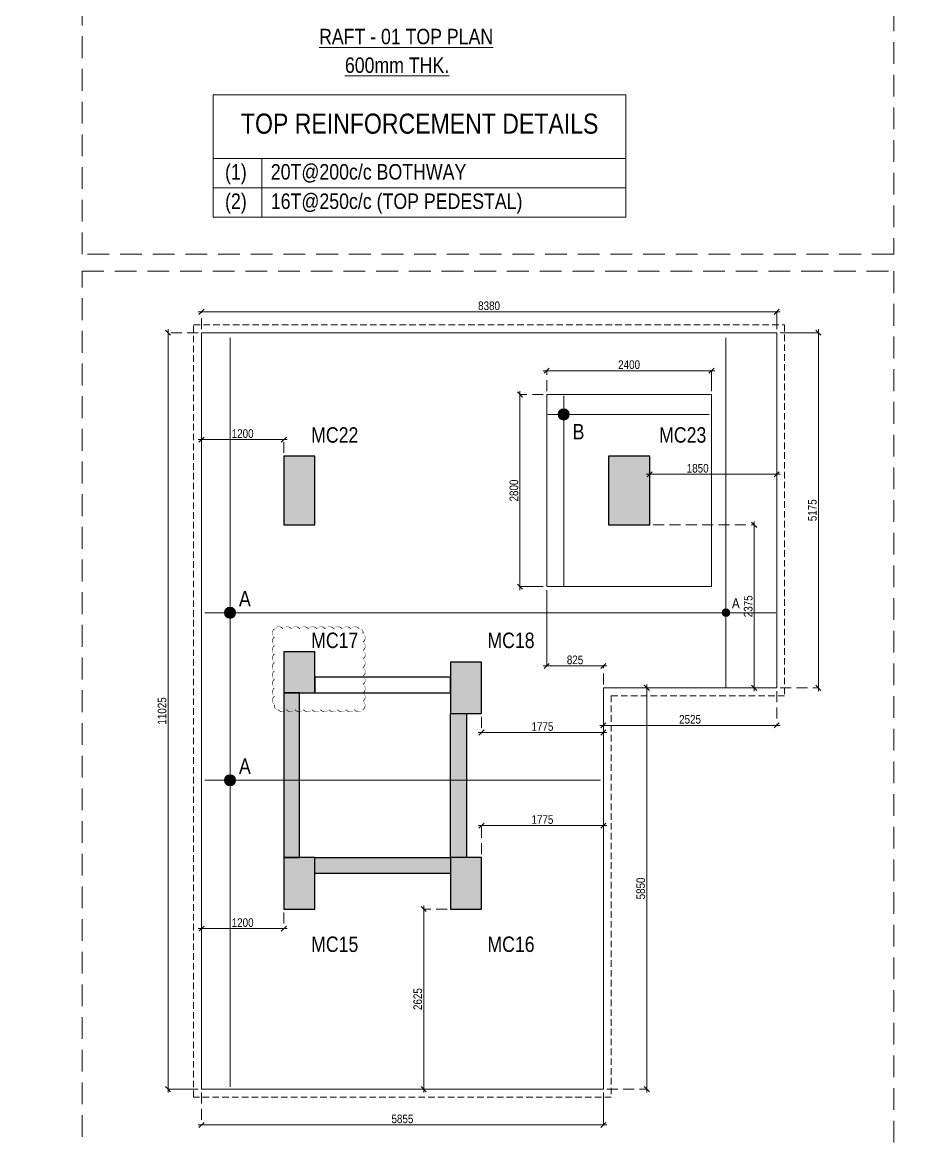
# Model space of a CAD drawing. Header units: millimetres. Extents: x 1112055 to 3390982, y -148532 to 766891.
# Drawn here: x 3162881 to 3188735, y 316938 to 349481 of the extents above; entities that cross this region are included whole.
import ezdxf

# ---------------------------------------------------------------- set-up
doc = ezdxf.new("R2010")
doc.units = ezdxf.units.MM
doc.header["$PDMODE"] = 35
doc.header["$PDSIZE"] = -25
doc.linetypes.add('Hidden', pattern=[9.525, 6.35, -3.175])
for name, color, linetype, lineweight in [('B COL. NO', 202, 'Continuous', 30), ('B COL. NO.', 3, 'Continuous', 20), ('B FINAL COLUMN', 1, 'Continuous', 30), ('B FOOTING', 49, 'Continuous', 20), ('B P.C.C', 251, 'Continuous', 0), ('B STEEL', 34, 'Continuous', 15), ('B STEEL TEXT', 7, 'Continuous', 15), ('B TITLE BLOCK', 250, 'Continuous', 0), ('B-REINF-1', 32, 'Continuous', 30), ('B-ST DIM', 250, 'Continuous', 18)]:
    doc.layers.add(name, color=color, linetype=linetype, lineweight=lineweight)
doc.layers.add('B-COL HT', color=7, linetype='Continuous', lineweight=0, true_color=0x4e4f45)
doc.styles.add('Q1', font='g13f12d.shx', dxfattribs={"width": 0.8})
doc.styles.add('SWINC', font='swissc.ttf')
doc.dimstyles.new('BH-STD', dxfattribs={"dimscale": 0, "dimtxt": 230, "dimasz": 125, "dimexe": 0, "dimexo": 100, "dimgap": 50, "dimtad": 1, "dimdec": 0, "dimzin": 1, "dimdsep": 46, "dimtxsty": 'Q1', "dimblk": 'ARCHTICK', "dimcen": 1, "dimdle": 100, "dimclrd": 250, "dimclre": 250, "dimclrt": 256, "dimadec": 0, "dimazin": 0, "dimtfac": 1, "dimtdec": 0, "dimtix": 1, "dimtofl": 0, "dimtmove": 0, "dimatfit": 2, "dimfxl": 1, "dimtolj": 1, "dimtzin": 0, "dimlwd": 9, "dimlwe": 9, "dimarcsym": 0})

# ---------------------------------------------------------------- blocks, each defined once
blk = doc.blocks.new('_Oblique')
at = {"color": 0, "linetype": 'ByBlock', "lineweight": -2}
blk.add_line((-0.5, -0.5), (0.5, 0.5), dxfattribs=at)
blk = doc.blocks.new('*D4393')
at = {"layer": 'B-ST DIM', "color": 7, "lineweight": 9, "ltscale": 50, "transparency": 16777216}
for p, q in [((3178060, 339326), (3183060, 339326)), ((3182960, 338732), (3182960, 339326))]:
    blk.add_line(p, q, dxfattribs=at)
at = {"layer": 'B-ST DIM', "color": 7, "linetype": 'Hidden', "lineweight": 9, "ltscale": 50, "transparency": 16777216}
blk.add_line((3178160, 338732), (3178160, 339326), dxfattribs=at)
at = {"layer": 'Defpoints', "color": 0, "transparency": 16777216}
for p in [(3182960, 339326), (3178160, 338632), (3182960, 338632)]:
    blk.add_point(p, dxfattribs=at)
at = {"layer": 'B-ST DIM', "color": 7, "lineweight": 9, "transparency": 16777216, "xscale": 150, "yscale": 150, "zscale": 150, "rotation": 180}
blk.add_blockref('_Oblique', (3178160, 339326), dxfattribs=at)
at = {"layer": 'B-ST DIM', "color": 7, "lineweight": 9, "transparency": 16777216, "xscale": 150, "yscale": 150, "zscale": 150}
blk.add_blockref('_Oblique', (3182960, 339326), dxfattribs=at)
at = {"layer": 'B-ST DIM', "color": 7, "transparency": 16777216, "insert": (3180560, 339501), "char_height": 250, "attachment_point": 5, "style": 'SWINC'}
blk.add_mtext('\\A1;2400', dxfattribs=at)
blk = doc.blocks.new('*D4394')
at = {"layer": 'B-ST DIM', "color": 7, "lineweight": 9, "ltscale": 50, "transparency": 16777216}
for p, q in [((3177380, 338732), (3177380, 332932)), ((3178060, 333032), (3177380, 333032))]:
    blk.add_line(p, q, dxfattribs=at)
at = {"layer": 'B-ST DIM', "color": 7, "linetype": 'Hidden', "lineweight": 9, "ltscale": 50, "transparency": 16777216}
blk.add_line((3178060, 338632), (3177380, 338632), dxfattribs=at)
at = {"layer": 'Defpoints', "color": 0, "transparency": 16777216}
for p in [(3178160, 338632), (3177380, 333032), (3178160, 333032)]:
    blk.add_point(p, dxfattribs=at)
at = {"layer": 'B-ST DIM', "color": 7, "lineweight": 9, "transparency": 16777216, "xscale": 150, "yscale": 150, "zscale": 150}
for p, rotation in [((3177380, 338632), 90), ((3177380, 333032), 270)]:
    blk.add_blockref('_Oblique', p, dxfattribs=dict(at, rotation=rotation))
at = {"layer": 'B-ST DIM', "color": 7, "transparency": 16777216, "insert": (3177205, 335832), "char_height": 250, "attachment_point": 5, "rotation": 90, "style": 'SWINC'}
blk.add_mtext('\\A1;2800', dxfattribs=at)
blk = doc.blocks.new('*D4395')
at = {"layer": 'B-ST DIM', "color": 7, "lineweight": 9, "ltscale": 50, "transparency": 16777216}
for p, q in [((3170600, 337316), (3168000, 337316)), ((3168100, 336932), (3168100, 337316))]:
    blk.add_line(p, q, dxfattribs=at)
at = {"layer": 'B-ST DIM', "color": 7, "linetype": 'Hidden', "lineweight": 9, "ltscale": 50, "transparency": 16777216}
blk.add_line((3170500, 336932), (3170500, 337316), dxfattribs=at)
at = {"layer": 'Defpoints', "color": 0, "transparency": 16777216}
for p in [(3168100, 337316), (3168100, 336832), (3170500, 336832)]:
    blk.add_point(p, dxfattribs=at)
at = {"layer": 'B-ST DIM', "color": 7, "lineweight": 9, "transparency": 16777216, "xscale": 150, "yscale": 150, "zscale": 150, "rotation": 180}
blk.add_blockref('_Oblique', (3168100, 337316), dxfattribs=at)
at = {"layer": 'B-ST DIM', "color": 7, "lineweight": 9, "transparency": 16777216, "xscale": 150, "yscale": 150, "zscale": 150}
blk.add_blockref('_Oblique', (3170500, 337316), dxfattribs=at)
at = {"layer": 'B-ST DIM', "color": 7, "transparency": 16777216, "insert": (3169300, 337491), "char_height": 250, "attachment_point": 5, "style": 'SWINC'}
blk.add_mtext('\\A1;1200', dxfattribs=at)
blk = doc.blocks.new('*D4396')
at = {"layer": 'B-ST DIM', "color": 7, "lineweight": 9, "ltscale": 50, "transparency": 16777216}
for p, q in [((3168100, 323532), (3168100, 323060)), ((3170600, 323060), (3168000, 323060))]:
    blk.add_line(p, q, dxfattribs=at)
at = {"layer": 'B-ST DIM', "color": 7, "linetype": 'Hidden', "lineweight": 9, "ltscale": 50, "transparency": 16777216}
blk.add_line((3170500, 323532), (3170500, 323060), dxfattribs=at)
at = {"layer": 'Defpoints', "color": 0, "transparency": 16777216}
for p in [(3168100, 323632), (3170500, 323632), (3168100, 323060)]:
    blk.add_point(p, dxfattribs=at)
at = {"layer": 'B-ST DIM', "color": 7, "lineweight": 9, "transparency": 16777216, "xscale": 150, "yscale": 150, "zscale": 150, "rotation": 180}
blk.add_blockref('_Oblique', (3168100, 323060), dxfattribs=at)
at = {"layer": 'B-ST DIM', "color": 7, "lineweight": 9, "transparency": 16777216, "xscale": 150, "yscale": 150, "zscale": 150}
blk.add_blockref('_Oblique', (3170500, 323060), dxfattribs=at)
at = {"layer": 'B-ST DIM', "color": 7, "transparency": 16777216, "insert": (3169300, 323235), "char_height": 250, "attachment_point": 5, "style": 'SWINC'}
blk.add_mtext('\\A1;1200', dxfattribs=at)
blk = doc.blocks.new('*D4397')
at = {"layer": 'B-ST DIM', "color": 7, "lineweight": 9, "ltscale": 50, "transparency": 16777216}
for p, q in [((3174577, 323732), (3174577, 318282)), ((3175260, 318382), (3174577, 318382))]:
    blk.add_line(p, q, dxfattribs=at)
at = {"layer": 'B-ST DIM', "color": 7, "linetype": 'Hidden', "lineweight": 9, "ltscale": 50, "transparency": 16777216}
blk.add_line((3175260, 323632), (3174577, 323632), dxfattribs=at)
at = {"layer": 'Defpoints', "color": 0, "transparency": 16777216}
for p in [(3175360, 323632), (3174577, 318382), (3175360, 318382)]:
    blk.add_point(p, dxfattribs=at)
at = {"layer": 'B-ST DIM', "color": 7, "lineweight": 9, "transparency": 16777216, "xscale": 150, "yscale": 150, "zscale": 150}
for p, rotation in [((3174577, 323632), 90), ((3174577, 318382), 270)]:
    blk.add_blockref('_Oblique', p, dxfattribs=dict(at, rotation=rotation))
at = {"layer": 'B-ST DIM', "color": 7, "transparency": 16777216, "insert": (3174402, 321007), "char_height": 250, "attachment_point": 5, "rotation": 90, "style": 'SWINC'}
blk.add_mtext('\\A1;2625', dxfattribs=at)
blk = doc.blocks.new('*D4398')
at = {"layer": 'B-ST DIM', "color": 7, "lineweight": 9, "ltscale": 50, "transparency": 16777216}
for p, q in [((3176160, 326065), (3179910, 326065)), ((3179810, 325232), (3179810, 326065))]:
    blk.add_line(p, q, dxfattribs=at)
at = {"layer": 'B-ST DIM', "color": 7, "linetype": 'Hidden', "lineweight": 9, "ltscale": 50, "transparency": 16777216}
blk.add_line((3176260, 325232), (3176260, 326065), dxfattribs=at)
at = {"layer": 'Defpoints', "color": 0, "transparency": 16777216}
for p in [(3179810, 326065), (3176260, 325132), (3179810, 325132)]:
    blk.add_point(p, dxfattribs=at)
at = {"layer": 'B-ST DIM', "color": 7, "lineweight": 9, "transparency": 16777216, "xscale": 150, "yscale": 150, "zscale": 150, "rotation": 180}
blk.add_blockref('_Oblique', (3176260, 326065), dxfattribs=at)
at = {"layer": 'B-ST DIM', "color": 7, "lineweight": 9, "transparency": 16777216, "xscale": 150, "yscale": 150, "zscale": 150}
blk.add_blockref('_Oblique', (3179810, 326065), dxfattribs=at)
at = {"layer": 'B-ST DIM', "color": 7, "transparency": 16777216, "insert": (3178035, 326240), "char_height": 250, "attachment_point": 5, "style": 'SWINC'}
blk.add_mtext('\\A1;1775', dxfattribs=at)
blk = doc.blocks.new('*D4399')
at = {"layer": 'B-ST DIM', "color": 7, "linetype": 'Hidden', "lineweight": 9, "ltscale": 50, "transparency": 16777216}
blk.add_line((3176260, 329232), (3176260, 328777), dxfattribs=at)
at = {"layer": 'B-ST DIM', "color": 7, "lineweight": 9, "ltscale": 50, "transparency": 16777216}
for p, q in [((3179810, 329232), (3179810, 328777)), ((3176160, 328777), (3179910, 328777))]:
    blk.add_line(p, q, dxfattribs=at)
at = {"layer": 'Defpoints', "color": 0, "transparency": 16777216}
for p in [(3176260, 329332), (3179810, 329332), (3179810, 328777)]:
    blk.add_point(p, dxfattribs=at)
at = {"layer": 'B-ST DIM', "color": 7, "lineweight": 9, "transparency": 16777216, "xscale": 150, "yscale": 150, "zscale": 150, "rotation": 180}
blk.add_blockref('_Oblique', (3176260, 328777), dxfattribs=at)
at = {"layer": 'B-ST DIM', "color": 7, "lineweight": 9, "transparency": 16777216, "xscale": 150, "yscale": 150, "zscale": 150}
blk.add_blockref('_Oblique', (3179810, 328777), dxfattribs=at)
at = {"layer": 'B-ST DIM', "color": 7, "transparency": 16777216, "insert": (3178035, 328952), "char_height": 250, "attachment_point": 5, "style": 'SWINC'}
blk.add_mtext('\\A1;1775', dxfattribs=at)
blk = doc.blocks.new('*D4400')
at = {"layer": 'B-ST DIM', "color": 7, "lineweight": 9, "ltscale": 50, "transparency": 16777216}
for p, q in [((3184206, 334932), (3184206, 329982)), ((3183569, 330082), (3184206, 330082))]:
    blk.add_line(p, q, dxfattribs=at)
at = {"layer": 'B-ST DIM', "color": 7, "linetype": 'Hidden', "lineweight": 9, "ltscale": 50, "transparency": 16777216}
blk.add_line((3181260, 334832), (3184206, 334832), dxfattribs=at)
at = {"layer": 'Defpoints', "color": 0, "transparency": 16777216}
for p in [(3181160, 334832), (3183469, 330082), (3184206, 330082)]:
    blk.add_point(p, dxfattribs=at)
at = {"layer": 'B-ST DIM', "color": 7, "lineweight": 9, "transparency": 16777216, "xscale": 150, "yscale": 150, "zscale": 150}
for p, rotation in [((3184206, 334832), 90), ((3184206, 330082), 270)]:
    blk.add_blockref('_Oblique', p, dxfattribs=dict(at, rotation=rotation))
at = {"layer": 'B-ST DIM', "color": 7, "transparency": 16777216, "insert": (3184031, 332457), "char_height": 250, "attachment_point": 5, "rotation": 90, "style": 'SWINC'}
blk.add_mtext('\\A1;2375', dxfattribs=at)
blk = doc.blocks.new('*D4401')
at = {"layer": 'B-ST DIM', "color": 7, "linetype": 'Hidden', "lineweight": 9, "ltscale": 50, "transparency": 16777216}
blk.add_line((3181160, 336732), (3181160, 336305), dxfattribs=at)
at = {"layer": 'B-ST DIM', "color": 7, "lineweight": 9, "ltscale": 50, "transparency": 16777216}
for p, q in [((3184860, 336732), (3184860, 336305)), ((3181060, 336305), (3184960, 336305))]:
    blk.add_line(p, q, dxfattribs=at)
at = {"layer": 'Defpoints', "color": 0, "transparency": 16777216}
for p in [(3181160, 336832), (3184860, 336832), (3184860, 336305)]:
    blk.add_point(p, dxfattribs=at)
at = {"layer": 'B-ST DIM', "color": 7, "lineweight": 9, "transparency": 16777216, "xscale": 150, "yscale": 150, "zscale": 150, "rotation": 180}
blk.add_blockref('_Oblique', (3181160, 336305), dxfattribs=at)
at = {"layer": 'B-ST DIM', "color": 7, "lineweight": 9, "transparency": 16777216, "xscale": 150, "yscale": 150, "zscale": 150}
blk.add_blockref('_Oblique', (3184860, 336305), dxfattribs=at)
at = {"layer": 'B-ST DIM', "color": 7, "transparency": 16777216, "insert": (3182558, 336480), "char_height": 250, "attachment_point": 5, "style": 'SWINC'}
blk.add_mtext('\\A1;1850', dxfattribs=at)
blk = doc.blocks.new('*D4402')
at = {"layer": 'B-ST DIM', "color": 7, "lineweight": 9, "ltscale": 50, "transparency": 16777216}
for p, q in [((3168000, 341042), (3184960, 341042)), ((3184860, 340532), (3184860, 341042))]:
    blk.add_line(p, q, dxfattribs=at)
at = {"layer": 'B-ST DIM', "color": 7, "linetype": 'Hidden', "lineweight": 9, "ltscale": 50, "transparency": 16777216}
blk.add_line((3168100, 340532), (3168100, 341042), dxfattribs=at)
at = {"layer": 'Defpoints', "color": 0, "transparency": 16777216}
for p in [(3184860, 341042), (3168100, 340432), (3184860, 340432)]:
    blk.add_point(p, dxfattribs=at)
at = {"layer": 'B-ST DIM', "color": 7, "lineweight": 9, "transparency": 16777216, "xscale": 150, "yscale": 150, "zscale": 150, "rotation": 180}
blk.add_blockref('_Oblique', (3168100, 341042), dxfattribs=at)
at = {"layer": 'B-ST DIM', "color": 7, "lineweight": 9, "transparency": 16777216, "xscale": 150, "yscale": 150, "zscale": 150}
blk.add_blockref('_Oblique', (3184860, 341042), dxfattribs=at)
at = {"layer": 'B-ST DIM', "color": 7, "transparency": 16777216, "insert": (3176480, 341217), "char_height": 250, "attachment_point": 5, "style": 'SWINC'}
blk.add_mtext('\\A1;8380', dxfattribs=at)
blk = doc.blocks.new('*D4403')
at = {"layer": 'B-ST DIM', "color": 7, "lineweight": 9, "ltscale": 50, "transparency": 16777216}
for p, q in [((3167127, 340532), (3167127, 318282)), ((3168000, 318382), (3167127, 318382))]:
    blk.add_line(p, q, dxfattribs=at)
at = {"layer": 'B-ST DIM', "color": 7, "linetype": 'Hidden', "lineweight": 9, "ltscale": 50, "transparency": 16777216}
blk.add_line((3168000, 340432), (3167127, 340432), dxfattribs=at)
at = {"layer": 'Defpoints', "color": 0, "transparency": 16777216}
for p in [(3168100, 340432), (3167127, 318382), (3168100, 318382)]:
    blk.add_point(p, dxfattribs=at)
at = {"layer": 'B-ST DIM', "color": 7, "lineweight": 9, "transparency": 16777216, "xscale": 150, "yscale": 150, "zscale": 150}
for p, rotation in [((3167127, 340432), 90), ((3167127, 318382), 270)]:
    blk.add_blockref('_Oblique', p, dxfattribs=dict(at, rotation=rotation))
at = {"layer": 'B-ST DIM', "color": 7, "transparency": 16777216, "insert": (3166952, 329407), "char_height": 250, "attachment_point": 5, "rotation": 90, "style": 'SWINC'}
blk.add_mtext('\\A1;11025', dxfattribs=at)
blk = doc.blocks.new('*D4404')
at = {"layer": 'B-ST DIM', "color": 7, "linetype": 'Hidden', "lineweight": 9, "ltscale": 50, "transparency": 16777216}
blk.add_line((3168100, 318282), (3168100, 317338), dxfattribs=at)
at = {"layer": 'B-ST DIM', "color": 7, "lineweight": 9, "ltscale": 50, "transparency": 16777216}
for p, q in [((3179810, 318282), (3179810, 317338)), ((3168000, 317338), (3179910, 317338))]:
    blk.add_line(p, q, dxfattribs=at)
at = {"layer": 'Defpoints', "color": 0, "transparency": 16777216}
for p in [(3168100, 318382), (3179810, 318382), (3179810, 317338)]:
    blk.add_point(p, dxfattribs=at)
at = {"layer": 'B-ST DIM', "color": 7, "lineweight": 9, "transparency": 16777216, "xscale": 150, "yscale": 150, "zscale": 150, "rotation": 180}
blk.add_blockref('_Oblique', (3168100, 317338), dxfattribs=at)
at = {"layer": 'B-ST DIM', "color": 7, "lineweight": 9, "transparency": 16777216, "xscale": 150, "yscale": 150, "zscale": 150}
blk.add_blockref('_Oblique', (3179810, 317338), dxfattribs=at)
at = {"layer": 'B-ST DIM', "color": 7, "transparency": 16777216, "insert": (3173955, 317513), "char_height": 250, "attachment_point": 5, "style": 'SWINC'}
blk.add_mtext('\\A1;5855', dxfattribs=at)
blk = doc.blocks.new('*D4405')
at = {"layer": 'B-ST DIM', "color": 7, "lineweight": 9, "ltscale": 50, "transparency": 16777216}
for p, q in [((3179910, 330082), (3181075, 330082)), ((3181075, 318282), (3181075, 330182))]:
    blk.add_line(p, q, dxfattribs=at)
at = {"layer": 'B-ST DIM', "color": 7, "linetype": 'Hidden', "lineweight": 9, "ltscale": 50, "transparency": 16777216}
blk.add_line((3179910, 318382), (3181075, 318382), dxfattribs=at)
at = {"layer": 'Defpoints', "color": 0, "transparency": 16777216}
for p in [(3179810, 330082), (3181075, 330082), (3179810, 318382)]:
    blk.add_point(p, dxfattribs=at)
at = {"layer": 'B-ST DIM', "color": 7, "lineweight": 9, "transparency": 16777216, "xscale": 150, "yscale": 150, "zscale": 150}
for p, rotation in [((3181075, 330082), 90), ((3181075, 318382), 270)]:
    blk.add_blockref('_Oblique', p, dxfattribs=dict(at, rotation=rotation))
at = {"layer": 'B-ST DIM', "color": 7, "transparency": 16777216, "insert": (3180900, 324232), "char_height": 250, "attachment_point": 5, "rotation": 90, "style": 'SWINC'}
blk.add_mtext('\\A1;5850', dxfattribs=at)
blk = doc.blocks.new('*D4406')
at = {"layer": 'B-ST DIM', "color": 7, "lineweight": 9, "ltscale": 50, "transparency": 16777216}
for p, q in [((3179810, 329982), (3179810, 328986)), ((3184960, 328986), (3179710, 328986))]:
    blk.add_line(p, q, dxfattribs=at)
at = {"layer": 'B-ST DIM', "color": 7, "linetype": 'Hidden', "lineweight": 9, "ltscale": 50, "transparency": 16777216}
blk.add_line((3184860, 329982), (3184860, 328986), dxfattribs=at)
at = {"layer": 'Defpoints', "color": 0, "transparency": 16777216}
for p in [(3179810, 330082), (3184860, 330082), (3179810, 328986)]:
    blk.add_point(p, dxfattribs=at)
at = {"layer": 'B-ST DIM', "color": 7, "lineweight": 9, "transparency": 16777216, "xscale": 150, "yscale": 150, "zscale": 150, "rotation": 180}
blk.add_blockref('_Oblique', (3179810, 328986), dxfattribs=at)
at = {"layer": 'B-ST DIM', "color": 7, "lineweight": 9, "transparency": 16777216, "xscale": 150, "yscale": 150, "zscale": 150}
blk.add_blockref('_Oblique', (3184860, 328986), dxfattribs=at)
at = {"layer": 'B-ST DIM', "color": 7, "transparency": 16777216, "insert": (3182335, 329161), "char_height": 250, "attachment_point": 5, "style": 'SWINC'}
blk.add_mtext('\\A1;2525', dxfattribs=at)
blk = doc.blocks.new('*D4407')
at = {"layer": 'B-ST DIM', "color": 7, "lineweight": 9, "ltscale": 50, "transparency": 16777216}
for p, q in [((3184960, 340432), (3186076, 340432)), ((3186076, 329982), (3186076, 340532))]:
    blk.add_line(p, q, dxfattribs=at)
at = {"layer": 'B-ST DIM', "color": 7, "linetype": 'Hidden', "lineweight": 9, "ltscale": 50, "transparency": 16777216}
blk.add_line((3184960, 330082), (3186076, 330082), dxfattribs=at)
at = {"layer": 'Defpoints', "color": 0, "transparency": 16777216}
for p in [(3184860, 340432), (3186076, 340432), (3184860, 330082)]:
    blk.add_point(p, dxfattribs=at)
at = {"layer": 'B-ST DIM', "color": 7, "lineweight": 9, "transparency": 16777216, "xscale": 150, "yscale": 150, "zscale": 150}
for p, rotation in [((3186076, 340432), 90), ((3186076, 330082), 270)]:
    blk.add_blockref('_Oblique', p, dxfattribs=dict(at, rotation=rotation))
at = {"layer": 'B-ST DIM', "color": 7, "transparency": 16777216, "insert": (3185901, 335257), "char_height": 250, "attachment_point": 5, "rotation": 90, "style": 'SWINC'}
blk.add_mtext('\\A1;5175', dxfattribs=at)
blk = doc.blocks.new('*D5779')
at = {"layer": 'B-ST DIM', "color": 7, "lineweight": 9, "ltscale": 50, "transparency": 16777216}
for p, q in [((3178160, 332932), (3178160, 330719)), ((3179910, 330719), (3178060, 330719))]:
    blk.add_line(p, q, dxfattribs=at)
at = {"layer": 'B-ST DIM', "color": 7, "linetype": 'Hidden', "lineweight": 9, "ltscale": 50, "transparency": 16777216}
blk.add_line((3179810, 330182), (3179810, 330719), dxfattribs=at)
at = {"layer": 'Defpoints', "color": 0, "lineweight": 40, "transparency": 16777216}
for p in [(3178160, 333032), (3178160, 330719), (3179810, 330082)]:
    blk.add_point(p, dxfattribs=at)
at = {"layer": 'B-ST DIM', "color": 7, "lineweight": 9, "transparency": 16777216, "xscale": 150, "yscale": 150, "zscale": 150, "rotation": 180}
blk.add_blockref('_Oblique', (3178160, 330719), dxfattribs=at)
at = {"layer": 'B-ST DIM', "color": 7, "lineweight": 9, "transparency": 16777216, "xscale": 150, "yscale": 150, "zscale": 150}
blk.add_blockref('_Oblique', (3179810, 330719), dxfattribs=at)
at = {"layer": 'B-ST DIM', "color": 7, "transparency": 16777216, "insert": (3178985, 330894), "char_height": 250, "attachment_point": 5, "style": 'SWINC'}
blk.add_mtext('\\A1;825', dxfattribs=at)

msp = doc.modelspace()

# ---------------------------------------------------------------- hatches: boundary and pattern name
at = {"layer": 'B STEEL TEXT', "lineweight": 5}
h = msp.add_hatch(color=256, dxfattribs=at)
h.dxf.hatch_style = 1
edge = h.paths.add_edge_path()
edge.add_ellipse((3178654.3, 338051), major_axis=(163.7, 0), ratio=1, start_angle=0, end_angle=360)
h = msp.add_hatch(color=256, dxfattribs=at)
h.dxf.hatch_style = 1
edge = h.paths.add_edge_path()
edge.add_ellipse((3168931.7, 332269.8), major_axis=(163.7, 0), ratio=1, start_angle=0, end_angle=360)
h = msp.add_hatch(color=256, dxfattribs=at)
h.dxf.hatch_style = 1
edge = h.paths.add_edge_path()
edge.add_ellipse((3183380.9, 332269.8), major_axis=(109.1, 0), ratio=1, start_angle=0, end_angle=360)
h = msp.add_hatch(color=256, dxfattribs=at)
h.dxf.hatch_style = 1
edge = h.paths.add_edge_path()
edge.add_ellipse((3168931.7, 327385.2), major_axis=(163.7, 0), ratio=1, start_angle=0, end_angle=360)
at = {"layer": 'B-COL HT'}
h = msp.add_hatch(color=250, dxfattribs=at)
h.dxf.hatch_style = 1
h.paths.add_polyline_path([(3170500.2, 334832.2), (3171400.2, 334832.2), (3171400.2, 336832.2), (3170500.2, 336832.2)])
h = msp.add_hatch(color=250, dxfattribs=at)
h.dxf.hatch_style = 1
h.paths.add_polyline_path([(3179960.2, 334832.2), (3181160.2, 334832.2), (3181160.2, 336832.2), (3179960.2, 336832.2)])
h = msp.add_hatch(color=250, dxfattribs=at)
h.dxf.hatch_style = 1
h.paths.add_polyline_path([(3171400.2, 329932.2), (3171400.2, 331132.2), (3170500.2, 331132.2), (3170500.2, 329932.2)])
h = msp.add_hatch(color=250, dxfattribs=at)
h.dxf.hatch_style = 1
h.paths.add_polyline_path([(3175360.2, 329332.2), (3176260.2, 329332.2), (3176260.2, 330832.2), (3175360.2, 330832.2)])
at = {"layer": 'B-COL HT', "lineweight": 0}
h = msp.add_hatch(color=250, dxfattribs=at)
h.dxf.hatch_style = 1
h.paths.add_polyline_path([(3170960.2, 329932.2), (3170500.2, 329932.2), (3170500.2, 325132.2), (3170960.2, 325132.2)])
h = msp.add_hatch(color=250, dxfattribs=at)
h.dxf.hatch_style = 1
h.paths.add_polyline_path([(3175820.2, 325132.2), (3175360.2, 325132.2), (3175360.2, 329332.2), (3175820.2, 329332.2)])
at = {"layer": 'B-COL HT'}
h = msp.add_hatch(color=250, dxfattribs=at)
h.dxf.hatch_style = 1
h.paths.add_polyline_path([(3170500.2, 323632.2), (3171400.2, 323632.2), (3171400.2, 325132.2), (3170500.2, 325132.2)])
at = {"layer": 'B-COL HT', "lineweight": 0}
h = msp.add_hatch(color=250, dxfattribs=at)
h.dxf.hatch_style = 1
h.paths.add_polyline_path([(3175360.2, 324672.2), (3171400.2, 324672.2), (3171400.2, 325132.2), (3175360.2, 325132.2)])
at = {"layer": 'B-COL HT'}
h = msp.add_hatch(color=250, dxfattribs=at)
h.dxf.hatch_style = 1
h.paths.add_polyline_path([(3175360.2, 323632.2), (3176260.2, 323632.2), (3176260.2, 325132.2), (3175360.2, 325132.2)])

# ---------------------------------------------------------------- linework, layer by layer
at = {"layer": 'B FINAL COLUMN', "color": 1, "lineweight": 30}
for points in [[(3170500.2, 334832.2), (3171400.2, 334832.2), (3171400.2, 336832.2), (3170500.2, 336832.2)], [(3179960.2, 334832.2), (3181160.2, 334832.2), (3181160.2, 336832.2), (3179960.2, 336832.2)], [(3171400.2, 329932.2), (3171400.2, 331132.2), (3170500.2, 331132.2), (3170500.2, 329932.2)], [(3175360.2, 329332.2), (3176260.2, 329332.2), (3176260.2, 330832.2), (3175360.2, 330832.2)], [(3175360.2, 329932.2), (3175360.2, 330392.2), (3171400.2, 330392.2), (3171400.2, 329932.2)], [(3170960.2, 329932.2), (3170500.2, 329932.2), (3170500.2, 325132.2), (3170960.2, 325132.2)], [(3175820.2, 325132.2), (3175360.2, 325132.2), (3175360.2, 329332.2), (3175820.2, 329332.2)], [(3170500.2, 323632.2), (3171400.2, 323632.2), (3171400.2, 325132.2), (3170500.2, 325132.2)], [(3175360.2, 324672.2), (3171400.2, 324672.2), (3171400.2, 325132.2), (3175360.2, 325132.2)], [(3175360.2, 323632.2), (3176260.2, 323632.2), (3176260.2, 325132.2), (3175360.2, 325132.2)]]:
    msp.add_lwpolyline(points, close=True, dxfattribs=at)
at = {"layer": 'B FOOTING'}
msp.add_lwpolyline([(3179810.2, 330082.2), (3179810.2, 318382.2), (3168100.2, 318382.2), (3168100.2, 340432.2), (3184860.2, 340432.2), (3184860.2, 330082.2), (3179810.2, 330082.2)], dxfattribs=at)
at = {"layer": 'B FOOTING', "color": 6}
msp.add_lwpolyline([(3178160.2, 333032.2), (3182960.2, 333032.2), (3182960.2, 338632.2), (3178160.2, 338632.2)], close=True, dxfattribs=at)
at = {"layer": 'B P.C.C', "color": 250, "linetype": 'Hidden', "lineweight": 0, "ltscale": 100}
for points in [[(3164619.5, 374624.1), (3188271.6, 374624.1), (3188271.6, 342723.4), (3164619.5, 342723.4)], [(3164619.5, 342223.4), (3188271.6, 342223.4), (3188271.6, 310322.8), (3164619.5, 310322.8)]]:
    msp.add_lwpolyline(points, close=True, dxfattribs=at)
at = {"layer": 'B P.C.C', "color": 250, "linetype": 'Hidden', "lineweight": 0, "ltscale": 30}
msp.add_lwpolyline([(3180040.2, 329852.2), (3180040.2, 318152.2), (3167870.2, 318152.2), (3167870.2, 340662.2), (3185090.2, 340662.2), (3185090.2, 329852.2)], close=True, dxfattribs=at)
at = {"layer": 'B P.C.C', "color": 2, "lineweight": 0}
msp.add_lwpolyline([(3170229, 331798.2, 0, 24.7, -0.5205671), (3170475.8, 331798.2, 0, 24.7, -0.5205671), (3170722.5, 331798.2, 0, 24.7, -0.5205671), (3170969.3, 331798.2, 0, 24.7, -0.5205671), (3171216, 331798.2, 0, 24.7, -0.5205671), (3171462.8, 331798.2, 0, 24.7, -0.5205671), (3171709.6, 331798.2, 0, 24.7, -0.5205671), (3171956.3, 331798.2, 0, 24.7, -0.5205671), (3172203.1, 331798.2, 0, 24.7, -0.5205671), (3172449.8, 331798.2, 0, 24.7, -0.5205671), (3172696.6, 331798.2, 0, 24.7, -0.5205671), (3172807.4, 331662.3, 0, 24.7, -0.5205671), (3172807.4, 331415.5, 0, 24.7, -0.5205671), (3172807.4, 331168.7, 0, 24.7, -0.5205671), (3172807.4, 330922, 0, 24.7, -0.5205671), (3172807.4, 330675.2, 0, 24.7, -0.5205671), (3172807.4, 330428.5, 0, 24.7, -0.5205671), (3172807.4, 330181.7, 0, 24.7, -0.5205671), (3172807.4, 329934.9, 0, 24.7, -0.5205671), (3172807.4, 329688.2, 0, 24.7, -0.5205671), (3172803.3, 329445.5, 0, 24.7, -0.5205671), (3172556.6, 329445.5, 0, 24.7, -0.5205671), (3172309.8, 329445.5, 0, 24.7, -0.5205671), (3172063, 329445.5, 0, 24.7, -0.5205671), (3171816.3, 329445.5, 0, 24.7, -0.5205671), (3171569.5, 329445.5, 0, 24.7, -0.5205671), (3171322.8, 329445.5, 0, 24.7, -0.5205671), (3171076, 329445.5, 0, 24.7, -0.5205671), (3170829.3, 329445.5, 0, 24.7, -0.5205671), (3170582.5, 329445.5, 0, 24.7, -0.5205671), (3170335.7, 329445.5, 0, 24.7, -0.5205671), (3170229, 329585.5, 0, 24.7, -0.5205671), (3170229, 329832.3, 0, 24.7, -0.5205671), (3170229, 330079.1, 0, 24.7, -0.5205671), (3170229, 330325.8, 0, 24.7, -0.5205671), (3170229, 330572.6, 0, 24.7, -0.5205671), (3170229, 330819.3, 0, 24.7, -0.5205671), (3170229, 331066.1, 0, 24.7, -0.5205671), (3170229, 331312.9, 0, 24.7, -0.5205671), (3170229, 331559.6, 0, 24.7, -0.5205671)], format="xyseb", close=True, dxfattribs=at)
at = {"layer": 'B STEEL'}
for p, q in [((3168931.7, 318445.3), (3168931.7, 340281.6)), ((3183380.9, 330082.2), (3183380.9, 340281.6)), ((3184832.6, 332269.8), (3168194.2, 332269.8)), ((3179725.7, 327385.2), (3168194.2, 327385.2))]:
    msp.add_line(p, q, dxfattribs=at)
at = {"layer": 'B STEEL', "color": 6}
for p, q in [((3178654.3, 333053.9), (3178654.3, 338596.3)), ((3178188.2, 338051), (3182889, 338051))]:
    msp.add_line(p, q, dxfattribs=at)
at = {"layer": 'B STEEL TEXT', "color": 250, "lineweight": 9}
for p, q in [((3168446, 345512.5), (3180468.4, 345512.5)), ((3169860.4, 345512.5), (3169860.4, 343798.5)), ((3168446, 344655.5), (3180468.4, 344655.5))]:
    msp.add_line(p, q, dxfattribs=at)
msp.add_lwpolyline([(3168446, 347365.5), (3180468.4, 347365.5), (3180468.4, 343798.5), (3168446, 343798.5)], close=True, dxfattribs=at)
at = {"layer": 'B STEEL TEXT', "lineweight": 5}
for centre, radius in [((3178654.3, 338051), 163.7), ((3168931.7, 332269.8), 163.7), ((3183380.9, 332269.8), 109.1), ((3168931.7, 327385.2), 163.7)]:
    msp.add_circle(centre, radius, dxfattribs=at)

# ---------------------------------------------------------------- texts
at = {"layer": 'B COL. NO', "lineweight": 30, "style": 'SWINC'}
msp.add_text('TOP REINFORCEMENT DETAILS', height=586.625, dxfattribs=at).set_placement((3169250.4, 346234.8))
at = {"layer": 'B COL. NO.', "style": 'SWINC'}
for s, p in [('%%URAFT - 01 TOP PLAN', (3171527.9, 348842.2)), ('%%U600mm THK.', (3172280.7, 348007.2)), ('MC22', (3171296.1, 337227.4)), ('MC23', (3181434.8, 337227.4)), ('MC17', (3171296.1, 331240.5)), ('MC18', (3176431.1, 331240.5)), ('MC15', (3171296.1, 322381)), ('MC16', (3176431.1, 322381))]:
    msp.add_text(s, height=450, dxfattribs=at).set_placement(p)
at = {"layer": 'B STEEL TEXT', "lineweight": 5, "style": 'SWINC'}
for s, p in [('(1)', (3168787.4, 344897.8)), ('(2)', (3168787.4, 344040.8))]:
    msp.add_text(s, height=451.25, dxfattribs=at).set_placement(p)
at = {"layer": 'B STEEL TEXT', "lineweight": 9, "style": 'SWINC'}
for s, height, p in [('B', 450, (3178915.5, 337320.8)), ('A', 450, (3169192.9, 332456.1)), ('A', 300, (3183555, 332394)), ('A', 450, (3169192.9, 327571.5))]:
    msp.add_text(s, height=height, dxfattribs=at).set_placement(p)
at = {"layer": 'B TITLE BLOCK', "color": 251, "attachment_point": 2, "style": 'SWINC'}
for width, heights, insert, char_height in [(758153.186, [106642.9], (3349947.6, 325224.3), 289.947), (667332.186, [93867.9], (3192158.8, 318221.9), 344.539)]:
    msp.add_mtext_dynamic_manual_height_columns('\\pxsm1,qj;{\\fBankGothic Lt BT|b0|i0|c0|p34;BHOOMI\\P\\ps*,q*;\\fGost|b0|i0|c0|p2;\\H0.8x;- CONSULTANTS -\\C1; }', width=width, gutter_width=0, heights=heights, dxfattribs=dict(at, insert=insert, char_height=char_height))
at = {"layer": 'B-REINF-1', "lineweight": 25, "style": 'SWINC'}
msp.add_text('20T@200c/c BOTHWAY', height=451.25, dxfattribs=at).set_placement((3170121.2, 344897.8))
at = {"layer": 'B-REINF-1', "color": 25, "lineweight": 25, "style": 'SWINC'}
msp.add_text('16T@250c/c (TOP PEDESTAL)', height=451.25, dxfattribs=at).set_placement((3170121.2, 344040.8))

# ---------------------------------------------------------------- dimensions: what is measured, and where the dimension line sits
at = {"layer": 'B-ST DIM', "ltscale": 50}
for base, p1, p2, picture, middle in [((3184860.2, 341042.4), (3168100.2, 340432.2), (3184860.2, 340432.2), '*D4402', (3176480.2, 341217.4)), ((3182960.2, 339325.8), (3178160.2, 338632.2), (3182960.2, 338632.2), '*D4393', (3180560.2, 339500.8)), ((3168100.2, 337316.1), (3170500.2, 336832.2), (3168100.2, 336832.2), '*D4395', (3169300.2, 337491.1)), ((3178160.2, 330718.8), (3179810.2, 330082.2), (3178160.2, 333032.2), '*D5779', (3178985.2, 330893.8)), ((3179810.2, 328986.1), (3184860.2, 330082.2), (3179810.2, 330082.2), '*D4406', (3182335.2, 329161.1)), ((3179810.2, 328777.5), (3176260.2, 329332.2), (3179810.2, 329332.2), '*D4399', (3178035.2, 328952.5)), ((3179810.2, 326065.3), (3176260.2, 325132.2), (3179810.2, 325132.2), '*D4398', (3178035.2, 326240.3)), ((3168100.2, 323060.2), (3170500.2, 323632.2), (3168100.2, 323632.2), '*D4396', (3169300.2, 323235.2)), ((3179810.2, 317338.3), (3168100.2, 318382.2), (3179810.2, 318382.2), '*D4404', (3173955.2, 317513.3))]:
    dim = msp.add_linear_dim(base=base, p1=p1, p2=p2, dimstyle='BH-STD', override={"dimscale": 1, "dimtxt": 250, "dimasz": 150, "dimlfac": 0.5, "dimtxsty": 'SWINC', "dimblk1": 'Oblique', "dimblk2": 'Oblique', "dimsah": 1, "dimclrd": 7, "dimclre": 7, "dimclrt": 7}, dxfattribs=at)
    dim.commit()
    dim.dimension.update_dxf_attribs({"geometry": picture, "text_midpoint": middle})
for base, p1, p2, picture, middle in [((3167127.3, 318382.2), (3168100.2, 340432.2), (3168100.2, 318382.2), '*D4403', (3166952.3, 329407.2)), ((3186075.6, 340432.2), (3184860.2, 330082.2), (3184860.2, 340432.2), '*D4407', (3185900.6, 335257.2)), ((3177379.5, 333032.2), (3178160.2, 338632.2), (3178160.2, 333032.2), '*D4394', (3177204.5, 335832.2)), ((3184205.9, 330082.2), (3181160.2, 334832.2), (3183468.5, 330082.2), '*D4400', (3184030.9, 332457.2)), ((3181074.7, 330082.2), (3179810.2, 318382.2), (3179810.2, 330082.2), '*D4405', (3180899.7, 324232.2)), ((3174577, 318382.2), (3175360.2, 323632.2), (3175360.2, 318382.2), '*D4397', (3174402, 321007.2))]:
    dim = msp.add_linear_dim(base=base, p1=p1, p2=p2, angle=90, dimstyle='BH-STD', override={"dimscale": 1, "dimtxt": 250, "dimasz": 150, "dimlfac": 0.5, "dimtxsty": 'SWINC', "dimblk1": 'Oblique', "dimblk2": 'Oblique', "dimsah": 1, "dimclrd": 7, "dimclre": 7, "dimclrt": 7}, dxfattribs=at)
    dim.commit()
    dim.dimension.update_dxf_attribs({"geometry": picture, "text_midpoint": middle})
dim = msp.add_linear_dim(base=(3184860.2, 336305.4), p1=(3181160.2, 336832.2), p2=(3184860.2, 336832.2), dimstyle='BH-STD', override={"dimscale": 1, "dimtxt": 250, "dimasz": 150, "dimlfac": 0.5, "dimtxsty": 'SWINC', "dimblk1": 'Oblique', "dimblk2": 'Oblique', "dimsah": 1, "dimclrd": 7, "dimclre": 7, "dimclrt": 7}, dxfattribs=at)
dim.commit()
dim.dimension.update_dxf_attribs({"geometry": '*D4401', "text_midpoint": (3182558.5, 336305.4), "dimtype": 160})

doc.saveas('drawing.dxf')
